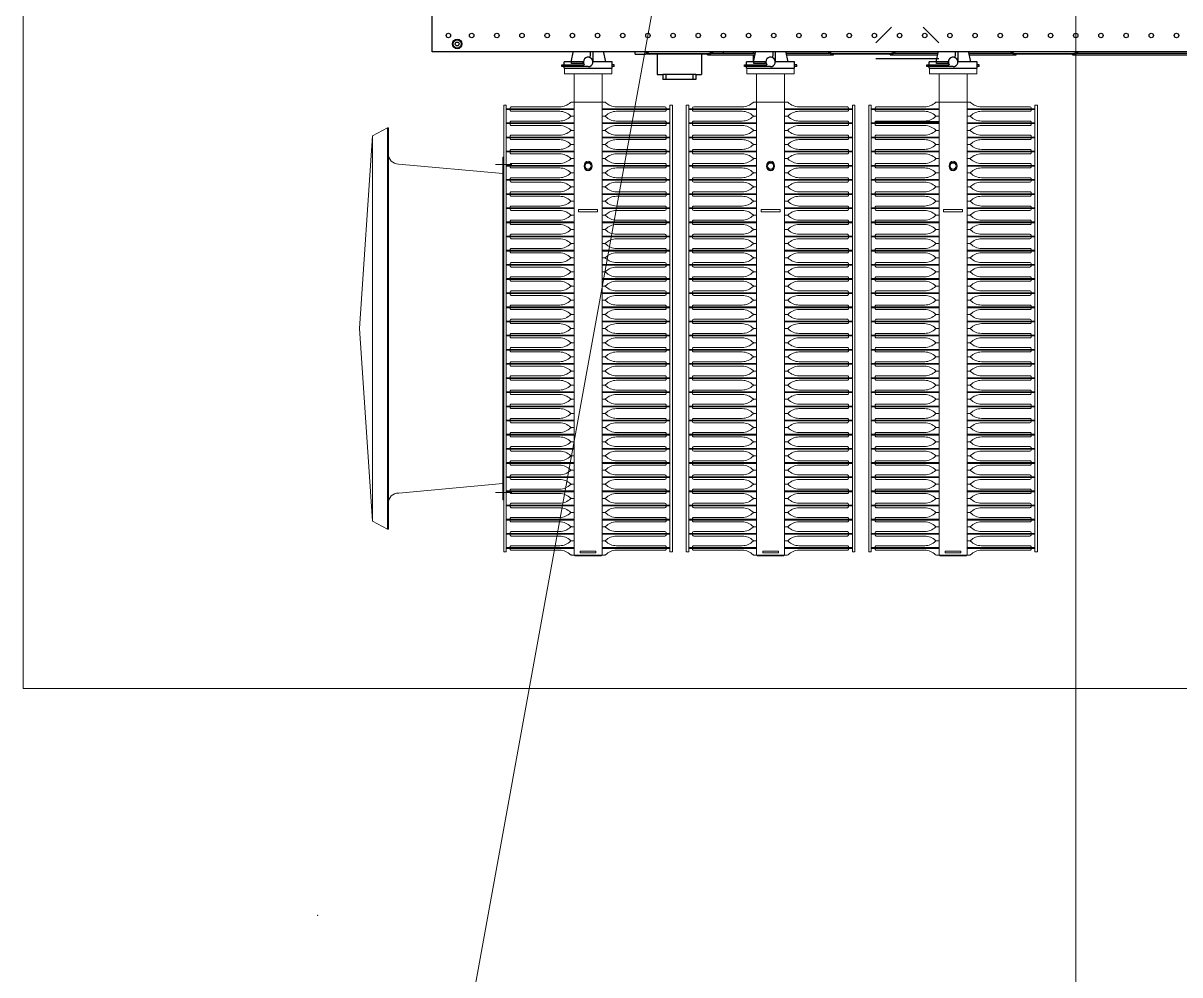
# Model space of a CAD drawing. Header units: inches. Extents: x -406115 to -363140, y -27318 to 35879.
# Drawn here: x -381464 to -377788, y 4708 to 7733 of the extents above; entities that cross this region are included whole.
import ezdxf

# ---------------------------------------------------------------- set-up
doc = ezdxf.new("R2010")
doc.units = ezdxf.units.IN
doc.header["$MEASUREMENT"] = 0
doc.set_wipeout_variables(frame=1)
doc.header["$PDSIZE"] = 5
doc.linetypes.add('DASHEDX2', pattern=[1.5, 1, -0.5])
for name, color, linetype, lineweight in [('Chenar', 7, 'Continuous', 30), ('Radiatori', 140, 'Continuous', 13), ('Ventilatori', 190, 'Continuous', 13)]:
    doc.layers.add(name, color=color, linetype=linetype, lineweight=lineweight)
doc.layers.add('STD_Cassa', color=7, linetype='Continuous')
doc.layers.add('STD_Coperchio', color=2, linetype='Continuous')

# ---------------------------------------------------------------- blocks, each defined once
blk = doc.blocks.new('*U234')
for p, q in [((0, -75), (0, 75)), ((0, 75), (18, 75)), ((18, -75), (18, 75)), ((18, 44.5), (1547.5, 44.5)), ((107.5, -44.5), (107.5, 44.5)), ((1547.5, -44.5), (1547.5, 44.5)), ((1547.5, 44.5), (1550.5, 41.5)), ((1550.5, -41.5), (1550.5, 41.5)), ((1547.5, -44.5), (18, -44.5)), ((1547.5, -44.5), (1550.5, -41.5)), ((18, -75), (0, -75))]:
    blk.add_line(p, q)
for points in [[(118, 260), (1537, 260), (1537, 268), (118, 268)], [(448.7, 30), (456.8, 30), (456.8, -30), (448.7, -30)], [(1535.7, 25.1), (1540.8, 25.1), (1540.8, -25.1), (1535.7, -25.1)], [(118, -260), (1537, -260), (1537, -268), (118, -268)]]:
    blk.add_lwpolyline(points, close=True)
for points in [[(128.8, 44.5), (128.8, 260), (131.2, 260), (131.2, 44.5)], [(173.8, 44.5), (173.8, 260), (176.2, 260), (176.2, 44.5)], [(218.8, 44.5), (218.8, 260), (221.2, 260), (221.2, 44.5)], [(263.8, 44.5), (263.8, 260), (266.2, 260), (266.2, 44.5)], [(308.8, 44.5), (308.8, 260), (311.2, 260), (311.2, 44.5)], [(353.8, 44.5), (353.8, 260), (356.2, 260), (356.2, 44.5)], [(398.8, 44.5), (398.8, 260), (401.2, 260), (401.2, 44.5)], [(443.8, 44.5), (443.8, 260), (446.2, 260), (446.2, 44.5)], [(488.8, 44.5), (488.8, 260), (491.2, 260), (491.2, 44.5)], [(533.8, 44.5), (533.8, 260), (536.2, 260), (536.2, 44.5)], [(578.8, 44.5), (578.8, 260), (581.2, 260), (581.2, 44.5)], [(623.8, 44.5), (623.8, 260), (626.2, 260), (626.2, 44.5)], [(668.8, 44.5), (668.8, 260), (671.2, 260), (671.2, 44.5)], [(713.8, 44.5), (713.8, 260), (716.2, 260), (716.2, 44.5)], [(758.8, 44.5), (758.8, 260), (761.2, 260), (761.2, 44.5)], [(803.8, 44.5), (803.8, 260), (806.2, 260), (806.2, 44.5)], [(848.8, 44.5), (848.8, 260), (851.2, 260), (851.2, 44.5)], [(893.8, 44.5), (893.8, 260), (896.2, 260), (896.2, 44.5)], [(938.8, 44.5), (938.8, 260), (941.2, 260), (941.2, 44.5)], [(983.8, 44.5), (983.8, 260), (986.2, 260), (986.2, 44.5)], [(1028.8, 44.5), (1028.8, 260), (1031.2, 260), (1031.2, 44.5)], [(1073.8, 44.5), (1073.8, 260), (1076.2, 260), (1076.2, 44.5)], [(1118.8, 44.5), (1118.8, 260), (1121.2, 260), (1121.2, 44.5)], [(1163.8, 44.5), (1163.8, 260), (1166.2, 260), (1166.2, 44.5)], [(1208.8, 44.5), (1208.8, 260), (1211.2, 260), (1211.2, 44.5)], [(1253.8, 44.5), (1253.8, 260), (1256.2, 260), (1256.2, 44.5)], [(1298.8, 44.5), (1298.8, 260), (1301.2, 260), (1301.2, 44.5)], [(1343.8, 44.5), (1343.8, 260), (1346.2, 260), (1346.2, 44.5)], [(1388.8, 44.5), (1388.8, 260), (1391.2, 260), (1391.2, 44.5)], [(1433.8, 44.5), (1433.8, 260), (1436.2, 260), (1436.2, 44.5)], [(1478.8, 44.5), (1478.8, 260), (1481.2, 260), (1481.2, 44.5)], [(1523.8, 44.5), (1523.8, 260), (1526.2, 260), (1526.2, 44.5)], [(128.8, -44.5), (128.8, -260), (131.2, -260), (131.2, -44.5)], [(173.8, -44.5), (173.8, -260), (176.2, -260), (176.2, -44.5)], [(218.8, -44.5), (218.8, -260), (221.2, -260), (221.2, -44.5)], [(263.8, -44.5), (263.8, -260), (266.2, -260), (266.2, -44.5)], [(308.8, -44.5), (308.8, -260), (311.2, -260), (311.2, -44.5)], [(353.8, -44.5), (353.8, -260), (356.2, -260), (356.2, -44.5)], [(398.8, -44.5), (398.8, -260), (401.2, -260), (401.2, -44.5)], [(443.8, -44.5), (443.8, -260), (446.2, -260), (446.2, -44.5)], [(488.8, -44.5), (488.8, -260), (491.2, -260), (491.2, -44.5)], [(533.8, -44.5), (533.8, -260), (536.2, -260), (536.2, -44.5)], [(578.8, -44.5), (578.8, -260), (581.2, -260), (581.2, -44.5)], [(623.8, -44.5), (623.8, -260), (626.2, -260), (626.2, -44.5)], [(668.8, -44.5), (668.8, -260), (671.2, -260), (671.2, -44.5)], [(713.8, -44.5), (713.8, -260), (716.2, -260), (716.2, -44.5)], [(758.8, -44.5), (758.8, -260), (761.2, -260), (761.2, -44.5)], [(803.8, -44.5), (803.8, -260), (806.2, -260), (806.2, -44.5)], [(848.8, -44.5), (848.8, -260), (851.2, -260), (851.2, -44.5)], [(893.8, -44.5), (893.8, -260), (896.2, -260), (896.2, -44.5)], [(938.8, -44.5), (938.8, -260), (941.2, -260), (941.2, -44.5)], [(983.8, -44.5), (983.8, -260), (986.2, -260), (986.2, -44.5)], [(1028.8, -44.5), (1028.8, -260), (1031.2, -260), (1031.2, -44.5)], [(1073.8, -44.5), (1073.8, -260), (1076.2, -260), (1076.2, -44.5)], [(1118.8, -44.5), (1118.8, -260), (1121.2, -260), (1121.2, -44.5)], [(1163.8, -44.5), (1163.8, -260), (1166.2, -260), (1166.2, -44.5)], [(1208.8, -44.5), (1208.8, -260), (1211.2, -260), (1211.2, -44.5)], [(1253.8, -44.5), (1253.8, -260), (1256.2, -260), (1256.2, -44.5)], [(1298.8, -44.5), (1298.8, -260), (1301.2, -260), (1301.2, -44.5)], [(1343.8, -44.5), (1343.8, -260), (1346.2, -260), (1346.2, -44.5)], [(1388.8, -44.5), (1388.8, -260), (1391.2, -260), (1391.2, -44.5)], [(1433.8, -44.5), (1433.8, -260), (1436.2, -260), (1436.2, -44.5)], [(1478.8, -44.5), (1478.8, -260), (1481.2, -260), (1481.2, -44.5)], [(1523.8, -44.5), (1523.8, -260), (1526.2, -260), (1526.2, -44.5)]]:
    blk.add_lwpolyline(points)
for points in [[(107.5, 44.5), (107.5, 52.8, -0.194653), (108.6, 55.6, 0.189044), (123, 90.1), (123, 244.1, -0.414214), (127, 248.1), (128.8, 248.1)], [(152.5, 44.5), (152.5, 52.8, 0.194653), (151.4, 55.6, -0.189044), (137, 90.1), (137, 244.1, 0.414214), (133, 248.1), (131.2, 248.1)], [(152.5, 44.5), (152.5, 52.8, -0.194653), (153.6, 55.6, 0.189044), (168, 90.1), (168, 244.1, -0.414214), (172, 248.1), (173.8, 248.1)], [(197.5, 44.5), (197.5, 52.8, 0.194653), (196.4, 55.6, -0.189044), (182, 90.1), (182, 244.1, 0.414214), (178, 248.1), (176.2, 248.1)], [(197.5, 44.5), (197.5, 52.8, -0.194653), (198.6, 55.6, 0.189044), (213, 90.1), (213, 244.1, -0.414214), (217, 248.1), (218.8, 248.1)], [(242.5, 44.5), (242.5, 52.8, 0.194653), (241.4, 55.6, -0.189044), (227, 90.1), (227, 244.1, 0.414214), (223, 248.1), (221.2, 248.1)], [(242.5, 44.5), (242.5, 52.8, -0.194653), (243.6, 55.6, 0.189044), (258, 90.1), (258, 244.1, -0.414214), (262, 248.1), (263.8, 248.1)], [(287.5, 44.5), (287.5, 52.8, 0.194653), (286.4, 55.6, -0.189044), (272, 90.1), (272, 244.1, 0.414214), (268, 248.1), (266.2, 248.1)], [(287.5, 44.5), (287.5, 52.8, -0.194653), (288.6, 55.6, 0.189044), (303, 90.1), (303, 244.1, -0.414214), (307, 248.1), (308.8, 248.1)], [(332.5, 44.5), (332.5, 52.8, 0.194653), (331.4, 55.6, -0.189044), (317, 90.1), (317, 244.1, 0.414214), (313, 248.1), (311.2, 248.1)], [(332.5, 44.5), (332.5, 52.8, -0.194653), (333.6, 55.6, 0.189044), (348, 90.1), (348, 244.1, -0.414214), (352, 248.1), (353.8, 248.1)], [(377.5, 44.5), (377.5, 52.8, 0.194653), (376.4, 55.6, -0.189044), (362, 90.1), (362, 244.1, 0.414214), (358, 248.1), (356.2, 248.1)], [(377.5, 44.5), (377.5, 52.8, -0.194653), (378.6, 55.6, 0.189044), (393, 90.1), (393, 244.1, -0.414214), (397, 248.1), (398.8, 248.1)], [(422.5, 44.5), (422.5, 52.8, 0.194653), (421.4, 55.6, -0.189044), (407, 90.1), (407, 244.1, 0.414214), (403, 248.1), (401.2, 248.1)], [(422.5, 44.5), (422.5, 52.8, -0.194653), (423.6, 55.6, 0.189044), (438, 90.1), (438, 244.1, -0.414214), (442, 248.1), (443.8, 248.1)], [(467.5, 44.5), (467.5, 52.8, 0.194653), (466.4, 55.6, -0.189044), (452, 90.1), (452, 244.1, 0.414214), (448, 248.1), (446.2, 248.1)], [(467.5, 44.5), (467.5, 52.8, -0.194653), (468.6, 55.6, 0.189044), (483, 90.1), (483, 244.1, -0.414214), (487, 248.1), (488.8, 248.1)], [(512.5, 44.5), (512.5, 52.8, 0.194653), (511.4, 55.6, -0.189044), (497, 90.1), (497, 244.1, 0.414214), (493, 248.1), (491.2, 248.1)], [(512.5, 44.5), (512.5, 52.8, -0.194653), (513.6, 55.6, 0.189044), (528, 90.1), (528, 244.1, -0.414214), (532, 248.1), (533.8, 248.1)], [(557.5, 44.5), (557.5, 52.8, 0.194653), (556.4, 55.6, -0.189044), (542, 90.1), (542, 244.1, 0.414214), (538, 248.1), (536.2, 248.1)], [(557.5, 44.5), (557.5, 52.8, -0.194653), (558.6, 55.6, 0.189044), (573, 90.1), (573, 244.1, -0.414214), (577, 248.1), (578.8, 248.1)], [(602.5, 44.5), (602.5, 52.8, 0.194653), (601.4, 55.6, -0.189044), (587, 90.1), (587, 244.1, 0.414214), (583, 248.1), (581.2, 248.1)], [(602.5, 44.5), (602.5, 52.8, -0.194653), (603.6, 55.6, 0.189044), (618, 90.1), (618, 244.1, -0.414214), (622, 248.1), (623.8, 248.1)], [(647.5, 44.5), (647.5, 52.8, 0.194653), (646.4, 55.6, -0.189044), (632, 90.1), (632, 244.1, 0.414214), (628, 248.1), (626.2, 248.1)], [(647.5, 44.5), (647.5, 52.8, -0.194653), (648.6, 55.6, 0.189044), (663, 90.1), (663, 244.1, -0.414214), (667, 248.1), (668.8, 248.1)], [(692.5, 44.5), (692.5, 52.8, 0.194653), (691.4, 55.6, -0.189044), (677, 90.1), (677, 244.1, 0.414214), (673, 248.1), (671.2, 248.1)], [(692.5, 44.5), (692.5, 52.8, -0.194653), (693.6, 55.6, 0.189044), (708, 90.1), (708, 244.1, -0.414214), (712, 248.1), (713.8, 248.1)], [(737.5, 44.5), (737.5, 52.8, 0.194653), (736.4, 55.6, -0.189044), (722, 90.1), (722, 244.1, 0.414214), (718, 248.1), (716.2, 248.1)], [(737.5, 44.5), (737.5, 52.8, -0.194653), (738.6, 55.6, 0.189044), (753, 90.1), (753, 244.1, -0.414214), (757, 248.1), (758.8, 248.1)], [(782.5, 44.5), (782.5, 52.8, 0.194653), (781.4, 55.6, -0.189044), (767, 90.1), (767, 244.1, 0.414214), (763, 248.1), (761.2, 248.1)], [(782.5, 44.5), (782.5, 52.8, -0.194653), (783.6, 55.6, 0.189044), (798, 90.1), (798, 244.1, -0.414214), (802, 248.1), (803.8, 248.1)], [(827.5, 44.5), (827.5, 52.8, 0.194653), (826.4, 55.6, -0.189044), (812, 90.1), (812, 244.1, 0.414214), (808, 248.1), (806.2, 248.1)], [(827.5, 44.5), (827.5, 52.8, -0.194653), (828.6, 55.6, 0.189044), (843, 90.1), (843, 244.1, -0.414214), (847, 248.1), (848.8, 248.1)], [(872.5, 44.5), (872.5, 52.8, 0.194653), (871.4, 55.6, -0.189044), (857, 90.1), (857, 244.1, 0.414214), (853, 248.1), (851.2, 248.1)], [(872.5, 44.5), (872.5, 52.8, -0.194653), (873.6, 55.6, 0.189044), (888, 90.1), (888, 244.1, -0.414214), (892, 248.1), (893.8, 248.1)], [(917.5, 44.5), (917.5, 52.8, 0.194653), (916.4, 55.6, -0.189044), (902, 90.1), (902, 244.1, 0.414214), (898, 248.1), (896.2, 248.1)], [(917.5, 44.5), (917.5, 52.8, -0.194653), (918.6, 55.6, 0.189044), (933, 90.1), (933, 244.1, -0.414214), (937, 248.1), (938.8, 248.1)], [(962.5, 44.5), (962.5, 52.8, 0.194653), (961.4, 55.6, -0.189044), (947, 90.1), (947, 244.1, 0.414214), (943, 248.1), (941.2, 248.1)], [(962.5, 44.5), (962.5, 52.8, -0.194653), (963.6, 55.6, 0.189044), (978, 90.1), (978, 244.1, -0.414214), (982, 248.1), (983.8, 248.1)], [(1007.5, 44.5), (1007.5, 52.8, 0.194653), (1006.4, 55.6, -0.189044), (992, 90.1), (992, 244.1, 0.414214), (988, 248.1), (986.2, 248.1)], [(1007.5, 44.5), (1007.5, 52.8, -0.194653), (1008.6, 55.6, 0.189044), (1023, 90.1), (1023, 244.1, -0.414214), (1027, 248.1), (1028.8, 248.1)], [(1052.5, 44.5), (1052.5, 52.8, 0.194653), (1051.4, 55.6, -0.189044), (1037, 90.1), (1037, 244.1, 0.414214), (1033, 248.1), (1031.2, 248.1)], [(1052.5, 44.5), (1052.5, 52.8, -0.194653), (1053.6, 55.6, 0.189044), (1068, 90.1), (1068, 244.1, -0.414214), (1072, 248.1), (1073.8, 248.1)], [(1097.5, 44.5), (1097.5, 52.8, 0.194653), (1096.4, 55.6, -0.189044), (1082, 90.1), (1082, 244.1, 0.414214), (1078, 248.1), (1076.2, 248.1)], [(1097.5, 44.5), (1097.5, 52.8, -0.194653), (1098.6, 55.6, 0.189044), (1113, 90.1), (1113, 244.1, -0.414214), (1117, 248.1), (1118.8, 248.1)], [(1142.5, 44.5), (1142.5, 52.8, 0.194653), (1141.4, 55.6, -0.189044), (1127, 90.1), (1127, 244.1, 0.414214), (1123, 248.1), (1121.2, 248.1)], [(1142.5, 44.5), (1142.5, 52.8, -0.194653), (1143.6, 55.6, 0.189044), (1158, 90.1), (1158, 244.1, -0.414214), (1162, 248.1), (1163.8, 248.1)], [(1187.5, 44.5), (1187.5, 52.8, 0.194653), (1186.4, 55.6, -0.189044), (1172, 90.1), (1172, 244.1, 0.414214), (1168, 248.1), (1166.2, 248.1)], [(1187.5, 44.5), (1187.5, 52.8, -0.194653), (1188.6, 55.6, 0.189044), (1203, 90.1), (1203, 244.1, -0.414214), (1207, 248.1), (1208.8, 248.1)], [(1232.5, 44.5), (1232.5, 52.8, 0.194653), (1231.4, 55.6, -0.189044), (1217, 90.1), (1217, 244.1, 0.414214), (1213, 248.1), (1211.2, 248.1)], [(1232.5, 44.5), (1232.5, 52.8, -0.194653), (1233.6, 55.6, 0.189044), (1248, 90.1), (1248, 244.1, -0.414214), (1252, 248.1), (1253.8, 248.1)], [(1277.5, 44.5), (1277.5, 52.8, 0.194653), (1276.4, 55.6, -0.189044), (1262, 90.1), (1262, 244.1, 0.414214), (1258, 248.1), (1256.2, 248.1)], [(1277.5, 44.5), (1277.5, 52.8, -0.194653), (1278.6, 55.6, 0.189044), (1293, 90.1), (1293, 244.1, -0.414214), (1297, 248.1), (1298.8, 248.1)], [(1322.5, 44.5), (1322.5, 52.8, 0.194653), (1321.4, 55.6, -0.189044), (1307, 90.1), (1307, 244.1, 0.414214), (1303, 248.1), (1301.2, 248.1)], [(1322.5, 44.5), (1322.5, 52.8, -0.194653), (1323.6, 55.6, 0.189044), (1338, 90.1), (1338, 244.1, -0.414214), (1342, 248.1), (1343.8, 248.1)], [(1367.5, 44.5), (1367.5, 52.8, 0.194653), (1366.4, 55.6, -0.189044), (1352, 90.1), (1352, 244.1, 0.414214), (1348, 248.1), (1346.2, 248.1)], [(1367.5, 44.5), (1367.5, 52.8, -0.194653), (1368.6, 55.6, 0.189044), (1383, 90.1), (1383, 244.1, -0.414214), (1387, 248.1), (1388.8, 248.1)], [(1412.5, 44.5), (1412.5, 52.8, 0.194653), (1411.4, 55.6, -0.189044), (1397, 90.1), (1397, 244.1, 0.414214), (1393, 248.1), (1391.2, 248.1)], [(1412.5, 44.5), (1412.5, 52.8, -0.194653), (1413.6, 55.6, 0.189044), (1428, 90.1), (1428, 244.1, -0.414214), (1432, 248.1), (1433.8, 248.1)], [(1457.5, 44.5), (1457.5, 52.8, 0.194653), (1456.4, 55.6, -0.189044), (1442, 90.1), (1442, 244.1, 0.414214), (1438, 248.1), (1436.2, 248.1)], [(1457.5, 44.5), (1457.5, 52.8, -0.194653), (1458.6, 55.6, 0.189044), (1473, 90.1), (1473, 244.1, -0.414214), (1477, 248.1), (1478.8, 248.1)], [(1502.5, 44.5), (1502.5, 52.8, 0.194653), (1501.4, 55.6, -0.189044), (1487, 90.1), (1487, 244.1, 0.414214), (1483, 248.1), (1481.2, 248.1)], [(1502.5, 44.5), (1502.5, 52.8, -0.194653), (1503.6, 55.6, 0.189044), (1518, 90.1), (1518, 244.1, -0.414214), (1522, 248.1), (1523.8, 248.1)], [(1547.5, 44.5), (1547.5, 52.8, 0.194653), (1546.4, 55.6, -0.189044), (1532, 90.1), (1532, 244.1, 0.414214), (1528, 248.1), (1526.2, 248.1)], [(107.5, -44.5), (107.5, -52.8, 0.194653), (108.6, -55.6, -0.189044), (123, -90.1), (123, -244.1, 0.414214), (127, -248.1), (128.8, -248.1)], [(152.5, -44.5), (152.5, -52.8, -0.194653), (151.4, -55.6, 0.189044), (137, -90.1), (137, -244.1, -0.414214), (133, -248.1), (131.2, -248.1)], [(152.5, -44.5), (152.5, -52.8, 0.194653), (153.6, -55.6, -0.189044), (168, -90.1), (168, -244.1, 0.414214), (172, -248.1), (173.8, -248.1)], [(197.5, -44.5), (197.5, -52.8, -0.194653), (196.4, -55.6, 0.189044), (182, -90.1), (182, -244.1, -0.414214), (178, -248.1), (176.2, -248.1)], [(197.5, -44.5), (197.5, -52.8, 0.194653), (198.6, -55.6, -0.189044), (213, -90.1), (213, -244.1, 0.414214), (217, -248.1), (218.8, -248.1)], [(242.5, -44.5), (242.5, -52.8, -0.194653), (241.4, -55.6, 0.189044), (227, -90.1), (227, -244.1, -0.414214), (223, -248.1), (221.2, -248.1)], [(242.5, -44.5), (242.5, -52.8, 0.194653), (243.6, -55.6, -0.189044), (258, -90.1), (258, -244.1, 0.414214), (262, -248.1), (263.8, -248.1)], [(287.5, -44.5), (287.5, -52.8, -0.194653), (286.4, -55.6, 0.189044), (272, -90.1), (272, -244.1, -0.414214), (268, -248.1), (266.2, -248.1)], [(287.5, -44.5), (287.5, -52.8, 0.194653), (288.6, -55.6, -0.189044), (303, -90.1), (303, -244.1, 0.414214), (307, -248.1), (308.8, -248.1)], [(332.5, -44.5), (332.5, -52.8, -0.194653), (331.4, -55.6, 0.189044), (317, -90.1), (317, -244.1, -0.414214), (313, -248.1), (311.2, -248.1)], [(332.5, -44.5), (332.5, -52.8, 0.194653), (333.6, -55.6, -0.189044), (348, -90.1), (348, -244.1, 0.414214), (352, -248.1), (353.8, -248.1)], [(377.5, -44.5), (377.5, -52.8, -0.194653), (376.4, -55.6, 0.189044), (362, -90.1), (362, -244.1, -0.414214), (358, -248.1), (356.2, -248.1)], [(377.5, -44.5), (377.5, -52.8, 0.194653), (378.6, -55.6, -0.189044), (393, -90.1), (393, -244.1, 0.414214), (397, -248.1), (398.8, -248.1)], [(422.5, -44.5), (422.5, -52.8, -0.194653), (421.4, -55.6, 0.189044), (407, -90.1), (407, -244.1, -0.414214), (403, -248.1), (401.2, -248.1)], [(422.5, -44.5), (422.5, -52.8, 0.194653), (423.6, -55.6, -0.189044), (438, -90.1), (438, -244.1, 0.414214), (442, -248.1), (443.8, -248.1)], [(467.5, -44.5), (467.5, -52.8, -0.194653), (466.4, -55.6, 0.189044), (452, -90.1), (452, -244.1, -0.414214), (448, -248.1), (446.2, -248.1)], [(467.5, -44.5), (467.5, -52.8, 0.194653), (468.6, -55.6, -0.189044), (483, -90.1), (483, -244.1, 0.414214), (487, -248.1), (488.8, -248.1)], [(512.5, -44.5), (512.5, -52.8, -0.194653), (511.4, -55.6, 0.189044), (497, -90.1), (497, -244.1, -0.414214), (493, -248.1), (491.2, -248.1)], [(512.5, -44.5), (512.5, -52.8, 0.194653), (513.6, -55.6, -0.189044), (528, -90.1), (528, -244.1, 0.414214), (532, -248.1), (533.8, -248.1)], [(557.5, -44.5), (557.5, -52.8, -0.194653), (556.4, -55.6, 0.189044), (542, -90.1), (542, -244.1, -0.414214), (538, -248.1), (536.2, -248.1)], [(557.5, -44.5), (557.5, -52.8, 0.194653), (558.6, -55.6, -0.189044), (573, -90.1), (573, -244.1, 0.414214), (577, -248.1), (578.8, -248.1)], [(602.5, -44.5), (602.5, -52.8, -0.194653), (601.4, -55.6, 0.189044), (587, -90.1), (587, -244.1, -0.414214), (583, -248.1), (581.2, -248.1)], [(602.5, -44.5), (602.5, -52.8, 0.194653), (603.6, -55.6, -0.189044), (618, -90.1), (618, -244.1, 0.414214), (622, -248.1), (623.8, -248.1)], [(647.5, -44.5), (647.5, -52.8, -0.194653), (646.4, -55.6, 0.189044), (632, -90.1), (632, -244.1, -0.414214), (628, -248.1), (626.2, -248.1)], [(647.5, -44.5), (647.5, -52.8, 0.194653), (648.6, -55.6, -0.189044), (663, -90.1), (663, -244.1, 0.414214), (667, -248.1), (668.8, -248.1)], [(692.5, -44.5), (692.5, -52.8, -0.194653), (691.4, -55.6, 0.189044), (677, -90.1), (677, -244.1, -0.414214), (673, -248.1), (671.2, -248.1)], [(692.5, -44.5), (692.5, -52.8, 0.194653), (693.6, -55.6, -0.189044), (708, -90.1), (708, -244.1, 0.414214), (712, -248.1), (713.8, -248.1)], [(737.5, -44.5), (737.5, -52.8, -0.194653), (736.4, -55.6, 0.189044), (722, -90.1), (722, -244.1, -0.414214), (718, -248.1), (716.2, -248.1)], [(737.5, -44.5), (737.5, -52.8, 0.194653), (738.6, -55.6, -0.189044), (753, -90.1), (753, -244.1, 0.414214), (757, -248.1), (758.8, -248.1)], [(782.5, -44.5), (782.5, -52.8, -0.194653), (781.4, -55.6, 0.189044), (767, -90.1), (767, -244.1, -0.414214), (763, -248.1), (761.2, -248.1)], [(782.5, -44.5), (782.5, -52.8, 0.194653), (783.6, -55.6, -0.189044), (798, -90.1), (798, -244.1, 0.414214), (802, -248.1), (803.8, -248.1)], [(827.5, -44.5), (827.5, -52.8, -0.194653), (826.4, -55.6, 0.189044), (812, -90.1), (812, -244.1, -0.414214), (808, -248.1), (806.2, -248.1)], [(827.5, -44.5), (827.5, -52.8, 0.194653), (828.6, -55.6, -0.189044), (843, -90.1), (843, -244.1, 0.414214), (847, -248.1), (848.8, -248.1)], [(872.5, -44.5), (872.5, -52.8, -0.194653), (871.4, -55.6, 0.189044), (857, -90.1), (857, -244.1, -0.414214), (853, -248.1), (851.2, -248.1)], [(872.5, -44.5), (872.5, -52.8, 0.194653), (873.6, -55.6, -0.189044), (888, -90.1), (888, -244.1, 0.414214), (892, -248.1), (893.8, -248.1)], [(917.5, -44.5), (917.5, -52.8, -0.194653), (916.4, -55.6, 0.189044), (902, -90.1), (902, -244.1, -0.414214), (898, -248.1), (896.2, -248.1)], [(917.5, -44.5), (917.5, -52.8, 0.194653), (918.6, -55.6, -0.189044), (933, -90.1), (933, -244.1, 0.414214), (937, -248.1), (938.8, -248.1)], [(962.5, -44.5), (962.5, -52.8, -0.194653), (961.4, -55.6, 0.189044), (947, -90.1), (947, -244.1, -0.414214), (943, -248.1), (941.2, -248.1)], [(962.5, -44.5), (962.5, -52.8, 0.194653), (963.6, -55.6, -0.189044), (978, -90.1), (978, -244.1, 0.414214), (982, -248.1), (983.8, -248.1)], [(1007.5, -44.5), (1007.5, -52.8, -0.194653), (1006.4, -55.6, 0.189044), (992, -90.1), (992, -244.1, -0.414214), (988, -248.1), (986.2, -248.1)], [(1007.5, -44.5), (1007.5, -52.8, 0.194653), (1008.6, -55.6, -0.189044), (1023, -90.1), (1023, -244.1, 0.414214), (1027, -248.1), (1028.8, -248.1)], [(1052.5, -44.5), (1052.5, -52.8, -0.194653), (1051.4, -55.6, 0.189044), (1037, -90.1), (1037, -244.1, -0.414214), (1033, -248.1), (1031.2, -248.1)], [(1052.5, -44.5), (1052.5, -52.8, 0.194653), (1053.6, -55.6, -0.189044), (1068, -90.1), (1068, -244.1, 0.414214), (1072, -248.1), (1073.8, -248.1)], [(1097.5, -44.5), (1097.5, -52.8, -0.194653), (1096.4, -55.6, 0.189044), (1082, -90.1), (1082, -244.1, -0.414214), (1078, -248.1), (1076.2, -248.1)], [(1097.5, -44.5), (1097.5, -52.8, 0.194653), (1098.6, -55.6, -0.189044), (1113, -90.1), (1113, -244.1, 0.414214), (1117, -248.1), (1118.8, -248.1)], [(1142.5, -44.5), (1142.5, -52.8, -0.194653), (1141.4, -55.6, 0.189044), (1127, -90.1), (1127, -244.1, -0.414214), (1123, -248.1), (1121.2, -248.1)], [(1142.5, -44.5), (1142.5, -52.8, 0.194653), (1143.6, -55.6, -0.189044), (1158, -90.1), (1158, -244.1, 0.414214), (1162, -248.1), (1163.8, -248.1)], [(1187.5, -44.5), (1187.5, -52.8, -0.194653), (1186.4, -55.6, 0.189044), (1172, -90.1), (1172, -244.1, -0.414214), (1168, -248.1), (1166.2, -248.1)], [(1187.5, -44.5), (1187.5, -52.8, 0.194653), (1188.6, -55.6, -0.189044), (1203, -90.1), (1203, -244.1, 0.414214), (1207, -248.1), (1208.8, -248.1)], [(1232.5, -44.5), (1232.5, -52.8, -0.194653), (1231.4, -55.6, 0.189044), (1217, -90.1), (1217, -244.1, -0.414214), (1213, -248.1), (1211.2, -248.1)], [(1232.5, -44.5), (1232.5, -52.8, 0.194653), (1233.6, -55.6, -0.189044), (1248, -90.1), (1248, -244.1, 0.414214), (1252, -248.1), (1253.8, -248.1)], [(1277.5, -44.5), (1277.5, -52.8, -0.194653), (1276.4, -55.6, 0.189044), (1262, -90.1), (1262, -244.1, -0.414214), (1258, -248.1), (1256.2, -248.1)], [(1277.5, -44.5), (1277.5, -52.8, 0.194653), (1278.6, -55.6, -0.189044), (1293, -90.1), (1293, -244.1, 0.414214), (1297, -248.1), (1298.8, -248.1)], [(1322.5, -44.5), (1322.5, -52.8, -0.194653), (1321.4, -55.6, 0.189044), (1307, -90.1), (1307, -244.1, -0.414214), (1303, -248.1), (1301.2, -248.1)], [(1322.5, -44.5), (1322.5, -52.8, 0.194653), (1323.6, -55.6, -0.189044), (1338, -90.1), (1338, -244.1, 0.414214), (1342, -248.1), (1343.8, -248.1)], [(1367.5, -44.5), (1367.5, -52.8, -0.194653), (1366.4, -55.6, 0.189044), (1352, -90.1), (1352, -244.1, -0.414214), (1348, -248.1), (1346.2, -248.1)], [(1367.5, -44.5), (1367.5, -52.8, 0.194653), (1368.6, -55.6, -0.189044), (1383, -90.1), (1383, -244.1, 0.414214), (1387, -248.1), (1388.8, -248.1)], [(1412.5, -44.5), (1412.5, -52.8, -0.194653), (1411.4, -55.6, 0.189044), (1397, -90.1), (1397, -244.1, -0.414214), (1393, -248.1), (1391.2, -248.1)], [(1412.5, -44.5), (1412.5, -52.8, 0.194653), (1413.6, -55.6, -0.189044), (1428, -90.1), (1428, -244.1, 0.414214), (1432, -248.1), (1433.8, -248.1)], [(1457.5, -44.5), (1457.5, -52.8, -0.194653), (1456.4, -55.6, 0.189044), (1442, -90.1), (1442, -244.1, -0.414214), (1438, -248.1), (1436.2, -248.1)], [(1457.5, -44.5), (1457.5, -52.8, 0.194653), (1458.6, -55.6, -0.189044), (1473, -90.1), (1473, -244.1, 0.414214), (1477, -248.1), (1478.8, -248.1)], [(1502.5, -44.5), (1502.5, -52.8, -0.194653), (1501.4, -55.6, 0.189044), (1487, -90.1), (1487, -244.1, -0.414214), (1483, -248.1), (1481.2, -248.1)], [(1502.5, -44.5), (1502.5, -52.8, 0.194653), (1503.6, -55.6, -0.189044), (1518, -90.1), (1518, -244.1, 0.414214), (1522, -248.1), (1523.8, -248.1)], [(1547.5, -44.5), (1547.5, -52.8, -0.194653), (1546.4, -55.6, 0.189044), (1532, -90.1), (1532, -244.1, -0.414214), (1528, -248.1), (1526.2, -248.1)]]:
    blk.add_lwpolyline(points, format="xyb")
for radius in [12.6, 9.6]:
    blk.add_circle((311, 0), radius)
blk.add_ellipse((311, 0), major_axis=(15.7, 0), ratio=0.806492)
blk = doc.blocks.new('*U235')
blk.add_wipeout([(0, -545), (3.2, -545), (3.2, -492.5), (334.7, -523), (366.8, -555), (366.8, -638), (370, -638), (416.7, -612.4), (458.5, 0), (416.7, 612.4), (370, 638), (366.8, 638), (366.8, 555), (334.7, 523), (3.2, 492.5), (3.2, 545), (0, 545)])
at = {"ltscale": 10}
for p, q in [((366.8, 638), (366.8, -638)), ((366.8, 638), (370, 638)), ((366.8, 638), (366.8, 638)), ((370, 638), (370, -638)), ((370, 638), (416.7, 612.4)), ((416.7, 612.4), (416.7, -612.4)), ((458.5, 0), (416.7, 612.4)), ((333.8, 523), (3.2, 492.5)), ((416.7, -612.4), (458.5, 0)), ((334.7, -523), (3.2, -492.5)), ((416.7, -612.4), (370, -638)), ((370, -638), (366.8, -638))]:
    blk.add_line(p, q, dxfattribs=at)
for p, q in [((-26.1, 521.5), (26.1, 521.5)), ((-26.1, -521.5), (26.1, -521.5))]:
    blk.add_line(p, q)
blk.add_lwpolyline([(0, 545), (0, -545), (3.2, -545), (3.2, 545)], close=True, dxfattribs=at)
for centre, start, end in [((334.7, 555), 270, 0), ((334.7, -555), 0, 90)]:
    blk.add_arc(centre, 32.1, start, end, dxfattribs=at)

msp = doc.modelspace()

# ---------------------------------------------------------------- linework, layer by layer
at = {"color": 7, "lineweight": 0, "ltscale": 0.13}
msp.add_point((-380528.334, 4897.272), dxfattribs=at)
at = {"layer": 'Chenar', "color": 3, "linetype": 'DASHEDX2', "ltscale": 0.5}
for p, q in [((-378753.824, 7620.299), (-378553.824, 7620.299)), ((-378753.824, 7420.299), (-378553.824, 7420.299))]:
    msp.add_line(p, q, dxfattribs=at)
at = {"layer": 'STD_Cassa'}
for p, q in [((-379661.405, 7623.085), (-379658.368, 7657.799)), ((-379658.368, 7657.799), (-379653.368, 7657.799)), ((-379653.368, 7657.799), (-379653.368, 7609.799)), ((-379081.405, 7623.085), (-379078.368, 7657.799)), ((-379078.368, 7657.799), (-379073.368, 7657.799)), ((-379073.368, 7657.799), (-379073.368, 7609.799)), ((-378501.405, 7623.085), (-378498.368, 7657.799)), ((-378498.368, 7657.799), (-378493.368, 7657.799)), ((-378493.368, 7657.799), (-378493.368, 7609.799)), ((-379716.194, 7643.799), (-379723.368, 7609.799)), ((-379620.542, 7643.799), (-379613.368, 7609.799)), ((-379518.368, 7634.799), (-379518.368, 7643.799)), ((-379518.368, 7634.799), (-379486.368, 7634.799)), ((-379284.368, 7634.799), (-379486.368, 7634.799)), ((-379472.368, 7636.091), (-379284.368, 7636.091)), ((-379448.368, 7634.799), (-379448.368, 7569.799)), ((-379308.368, 7634.799), (-379308.368, 7569.799)), ((-379288.368, 7632.299), (-379288.368, 7634.799)), ((-379288.368, 7632.299), (-379138.621, 7632.299)), ((-379276.052, 7637.299), (-379137.566, 7637.299)), ((-379238.368, 7637.299), (-379238.368, 7643.799)), ((-379143.868, 7643.799), (-379143.868, 7637.299)), ((-379143.868, 7632.299), (-379143.868, 7609.799)), ((-379136.194, 7643.799), (-379143.368, 7609.799)), ((-379040.542, 7643.799), (-379033.368, 7609.799)), ((-379039.171, 7637.299), (-378900.767, 7637.299)), ((-379038.116, 7632.299), (-378888.368, 7632.299)), ((-378892.368, 7636.091), (-378704.368, 7636.091)), ((-378704.368, 7634.799), (-378892.368, 7634.799)), ((-378888.368, 7632.299), (-378888.368, 7634.799)), ((-378708.368, 7632.299), (-378708.368, 7634.799)), ((-378708.368, 7632.299), (-378558.621, 7632.299)), ((-378695.969, 7637.299), (-378557.566, 7637.299)), ((-378556.194, 7643.799), (-378563.368, 7609.799)), ((-378460.542, 7643.799), (-378453.368, 7609.799)), ((-378459.171, 7637.299), (-378320.685, 7637.299)), ((-378458.116, 7632.299), (-378308.368, 7632.299)), ((-378312.368, 7636.091), (-378124.368, 7636.091)), ((-378124.368, 7634.799), (-378312.368, 7634.799)), ((-378308.368, 7632.299), (-378308.368, 7634.799)), ((-378128.368, 7632.299), (-378128.368, 7634.799)), ((-378128.368, 7632.299), (-377728.368, 7632.299)), ((-378116.052, 7637.299), (-377740.685, 7637.299)), ((-379751.368, 7600.799), (-379680.368, 7600.799)), ((-379751.368, 7594.799), (-379751.368, 7600.799)), ((-379668.368, 7594.799), (-379751.368, 7594.799)), ((-379683.368, 7609.799), (-379744.568, 7609.799)), ((-379744.568, 7600.799), (-379744.568, 7609.799)), ((-379744.568, 7589.799), (-379744.568, 7594.799)), ((-379744.568, 7589.799), (-379592.168, 7589.799)), ((-379721.368, 7604.799), (-379721.368, 7609.799)), ((-379685.368, 7604.799), (-379721.368, 7604.799)), ((-379685.368, 7609.799), (-379685.368, 7604.799)), ((-379592.168, 7609.799), (-379653.368, 7609.799)), ((-379592.168, 7589.799), (-379592.168, 7609.799)), ((-379585.368, 7600.799), (-379592.168, 7600.799)), ((-379585.368, 7594.799), (-379592.168, 7594.799)), ((-379585.368, 7594.799), (-379585.368, 7600.799)), ((-379171.368, 7600.799), (-379100.368, 7600.799)), ((-379171.368, 7594.799), (-379171.368, 7600.799)), ((-379088.368, 7594.799), (-379171.368, 7594.799)), ((-379103.368, 7609.799), (-379164.568, 7609.799)), ((-379164.568, 7600.799), (-379164.568, 7609.799)), ((-379164.568, 7589.799), (-379164.568, 7594.799)), ((-379164.568, 7589.799), (-379012.168, 7589.799)), ((-379141.368, 7604.799), (-379141.368, 7609.799)), ((-379105.368, 7604.799), (-379141.368, 7604.799)), ((-379105.368, 7609.799), (-379105.368, 7604.799)), ((-379012.168, 7609.799), (-379073.368, 7609.799)), ((-379012.168, 7589.799), (-379012.168, 7609.799)), ((-379005.368, 7600.799), (-379012.168, 7600.799)), ((-379005.368, 7594.799), (-379012.168, 7594.799)), ((-379005.368, 7594.799), (-379005.368, 7600.799)), ((-378591.368, 7600.799), (-378520.368, 7600.799)), ((-378591.368, 7594.799), (-378591.368, 7600.799)), ((-378508.368, 7594.799), (-378591.368, 7594.799)), ((-378523.368, 7609.799), (-378584.568, 7609.799)), ((-378584.568, 7600.799), (-378584.568, 7609.799)), ((-378584.568, 7589.799), (-378584.568, 7594.799)), ((-378584.568, 7589.799), (-378432.168, 7589.799)), ((-378561.368, 7604.799), (-378561.368, 7609.799)), ((-378525.368, 7604.799), (-378561.368, 7604.799)), ((-378525.368, 7609.799), (-378525.368, 7604.799)), ((-378432.168, 7609.799), (-378493.368, 7609.799)), ((-378432.168, 7589.799), (-378432.168, 7609.799)), ((-378425.368, 7600.799), (-378432.168, 7600.799)), ((-378425.368, 7594.799), (-378432.168, 7594.799)), ((-378425.368, 7594.799), (-378425.368, 7600.799)), ((-379448.368, 7569.799), (-379430.868, 7569.799)), ((-379325.868, 7569.799), (-379430.868, 7569.799)), ((-379430.868, 7569.799), (-379430.868, 7553.924)), ((-379325.868, 7553.924), (-379430.868, 7553.924)), ((-379420.868, 7569.799), (-379420.868, 7553.924)), ((-379335.868, 7569.799), (-379335.868, 7553.924)), ((-379325.868, 7569.799), (-379308.368, 7569.799)), ((-379325.868, 7569.799), (-379325.868, 7553.924))]:
    msp.add_line(p, q, dxfattribs=at)
msp.add_lwpolyline([(-375114.368, 9411.799), (-375114.368, 7643.799), (-380162.368, 7643.799), (-380162.368, 9411.799)], close=True, dxfattribs=at)
msp.add_lwpolyline([(-375144.368, 7658.799), (-380127.368, 7658.799, -0.41421356), (-380147.368, 7678.799), (-380147.368, 9381.799, -0.41421356), (-380127.368, 9401.799), (-375144.368, 9401.799, -0.41421356), (-375124.368, 9381.799), (-375124.368, 7678.799, -0.41421356)], format="xyb", close=True, dxfattribs=at)
for centre in [(-380112.368, 7693.799), (-380038.368, 7693.799), (-379958.368, 7693.799), (-379878.368, 7693.799), (-379798.368, 7693.799), (-379718.368, 7693.799), (-379638.368, 7693.799), (-379558.368, 7693.799), (-379478.368, 7693.799), (-379398.368, 7693.799), (-379318.368, 7693.799), (-379238.368, 7693.799), (-379158.368, 7693.799), (-379078.368, 7693.799), (-378998.368, 7693.799), (-378918.368, 7693.799), (-378838.368, 7693.799), (-378758.368, 7693.799), (-378678.368, 7693.799), (-378598.368, 7693.799), (-378518.368, 7693.799), (-378438.368, 7693.799), (-378358.368, 7693.799), (-378278.368, 7693.799), (-378198.368, 7693.799), (-378118.368, 7693.799), (-378038.368, 7693.799), (-377958.368, 7693.799), (-377878.368, 7693.799), (-377798.368, 7693.799)]:
    msp.add_circle(centre, 7, dxfattribs=at)
for centre, radius, start, end in [((-379668.368, 7609.799), 15, 270, 216.869898), ((-379472.368, 7650.799), 16, 206.286471, 270), ((-379284.368, 7650.799), 16, 270, 333.713529), ((-379088.368, 7609.799), 15, 270, 216.869898), ((-378892.368, 7650.799), 16, 205.957566, 270), ((-378704.368, 7650.799), 16, 270, 334.042434), ((-378508.368, 7609.799), 15, 270, 216.869898), ((-378312.368, 7650.799), 16, 206.286471, 270), ((-378124.368, 7650.799), 16, 270, 333.713529)]:
    msp.add_arc(centre, radius, start, end, dxfattribs=at)
for points, start_tangent, end_tangent in [([(-379484.085, 7643.751), (-379482.344, 7641.961), (-379479.31, 7639.568), (-379475.929, 7637.6), (-379472.368, 7636.091)], (0.65534933, -0.75532593), (0.94254515, -0.33407878)), ([(-379272.652, 7643.751), (-379274.392, 7641.961), (-379277.426, 7639.568), (-379280.808, 7637.6), (-379284.368, 7636.091)], (-0.65534933, -0.75532593), (-0.94254515, -0.33407878)), ([(-378904.085, 7643.751), (-378902.344, 7641.961), (-378899.31, 7639.568), (-378895.929, 7637.6), (-378892.368, 7636.091)], (0.65534933, -0.75532593), (0.94254515, -0.33407878)), ([(-378692.652, 7643.751), (-378694.392, 7641.961), (-378697.426, 7639.568), (-378700.808, 7637.6), (-378704.368, 7636.091)], (-0.65534933, -0.75532593), (-0.94254515, -0.33407878)), ([(-378324.085, 7643.751), (-378322.344, 7641.961), (-378319.31, 7639.568), (-378315.929, 7637.6), (-378312.368, 7636.091)], (0.65534933, -0.75532593), (0.94254515, -0.33407878)), ([(-378112.652, 7643.751), (-378114.392, 7641.961), (-378117.426, 7639.568), (-378120.808, 7637.6), (-378124.368, 7636.091)], (-0.65534933, -0.75532593), (-0.94254515, -0.33407878))]:
    msp.add_spline(points, degree=3, dxfattribs=dict(at, start_tangent=start_tangent, end_tangent=end_tangent))

# ---------------------------------------------------------------- block references
at = {"layer": 'Radiatori', "rotation": 270}
for p in [(-379668.368, 7589.799), (-379088.368, 7589.799), (-378508.368, 7589.799)]:
    msp.add_blockref('*U234', p, dxfattribs=at)

# ---------------------------------------------------------------- next in the draw order: block references
at = {"layer": 'Ventilatori', "rotation": 180}
msp.add_blockref('*U235', (-379936.368, 6762.299), dxfattribs=at)

# ---------------------------------------------------------------- next in the draw order: wipeouts: each hides what was drawn before it
msp.add_wipeout([(-380164.368, 9413.799), (-375112.368, 9413.799), (-375112.368, 7641.799), (-380164.368, 7641.799)]).dxf.layer = 'STD_Coperchio'

# ---------------------------------------------------------------- next in the draw order: linework, layer by layer
at = {"color": 1, "lineweight": 0, "ltscale": 0.13}
msp.add_line((-378118.368, 8026.299), (-378118.368, -3026.171), dxfattribs=at)
at = {"color": 3, "lineweight": 15, "ltscale": 0.01}
for p, q in [((-378703.824, 7720.299), (-378753.824, 7670.299)), ((-378603.824, 7720.299), (-378553.824, 7670.299))]:
    msp.add_line(p, q, dxfattribs=at)
at = {"lineweight": 0, "ltscale": 0.13}
msp.add_lwpolyline([(-372263.961, 13017.542), (-372263.961, 5617.542), (-381463.961, 5617.542), (-381463.961, 13017.542)], close=True, dxfattribs=at)
at = {"color": 1, "lineweight": 0, "ltscale": 0.13}
msp.add_lwpolyline([(-379418.368, 8026.299), (-380118.368, 4170.299), (-380118.368, 1670.299), (-379865.891, -822.482), (-380156.151, -3026.171)], dxfattribs=at)
at = {"layer": 'STD_Coperchio'}
msp.add_lwpolyline([(-380164.368, 9413.799), (-375112.368, 9413.799), (-375112.368, 7641.799), (-380164.368, 7641.799)], close=True, dxfattribs=at)
for centre, radius in [((-380112.368, 7693.799), 7), ((-380038.368, 7693.799), 7), ((-379958.368, 7693.799), 7), ((-379878.368, 7693.799), 7), ((-379798.368, 7693.799), 7), ((-379718.368, 7693.799), 7), ((-379638.368, 7693.799), 7), ((-379558.368, 7693.799), 7), ((-379478.368, 7693.799), 7), ((-379398.368, 7693.799), 7), ((-379318.368, 7693.799), 7), ((-379238.368, 7693.799), 7), ((-379158.368, 7693.799), 7), ((-379078.368, 7693.799), 7), ((-378998.368, 7693.799), 7), ((-378918.368, 7693.799), 7), ((-378838.368, 7693.799), 7), ((-378758.368, 7693.799), 7), ((-378678.368, 7693.799), 7), ((-378598.368, 7693.799), 7), ((-378518.368, 7693.799), 7), ((-378438.368, 7693.799), 7), ((-378358.368, 7693.799), 7), ((-378278.368, 7693.799), 7), ((-378198.368, 7693.799), 7), ((-378118.368, 7693.799), 7), ((-378038.368, 7693.799), 7), ((-377958.368, 7693.799), 7), ((-377878.368, 7693.799), 7), ((-377798.368, 7693.799), 7), ((-380084.368, 7666.799), 15), ((-380084.368, 7666.799), 13), ((-380084.368, 7666.799), 6)]:
    msp.add_circle(centre, radius, dxfattribs=at)

doc.saveas('drawing.dxf')
